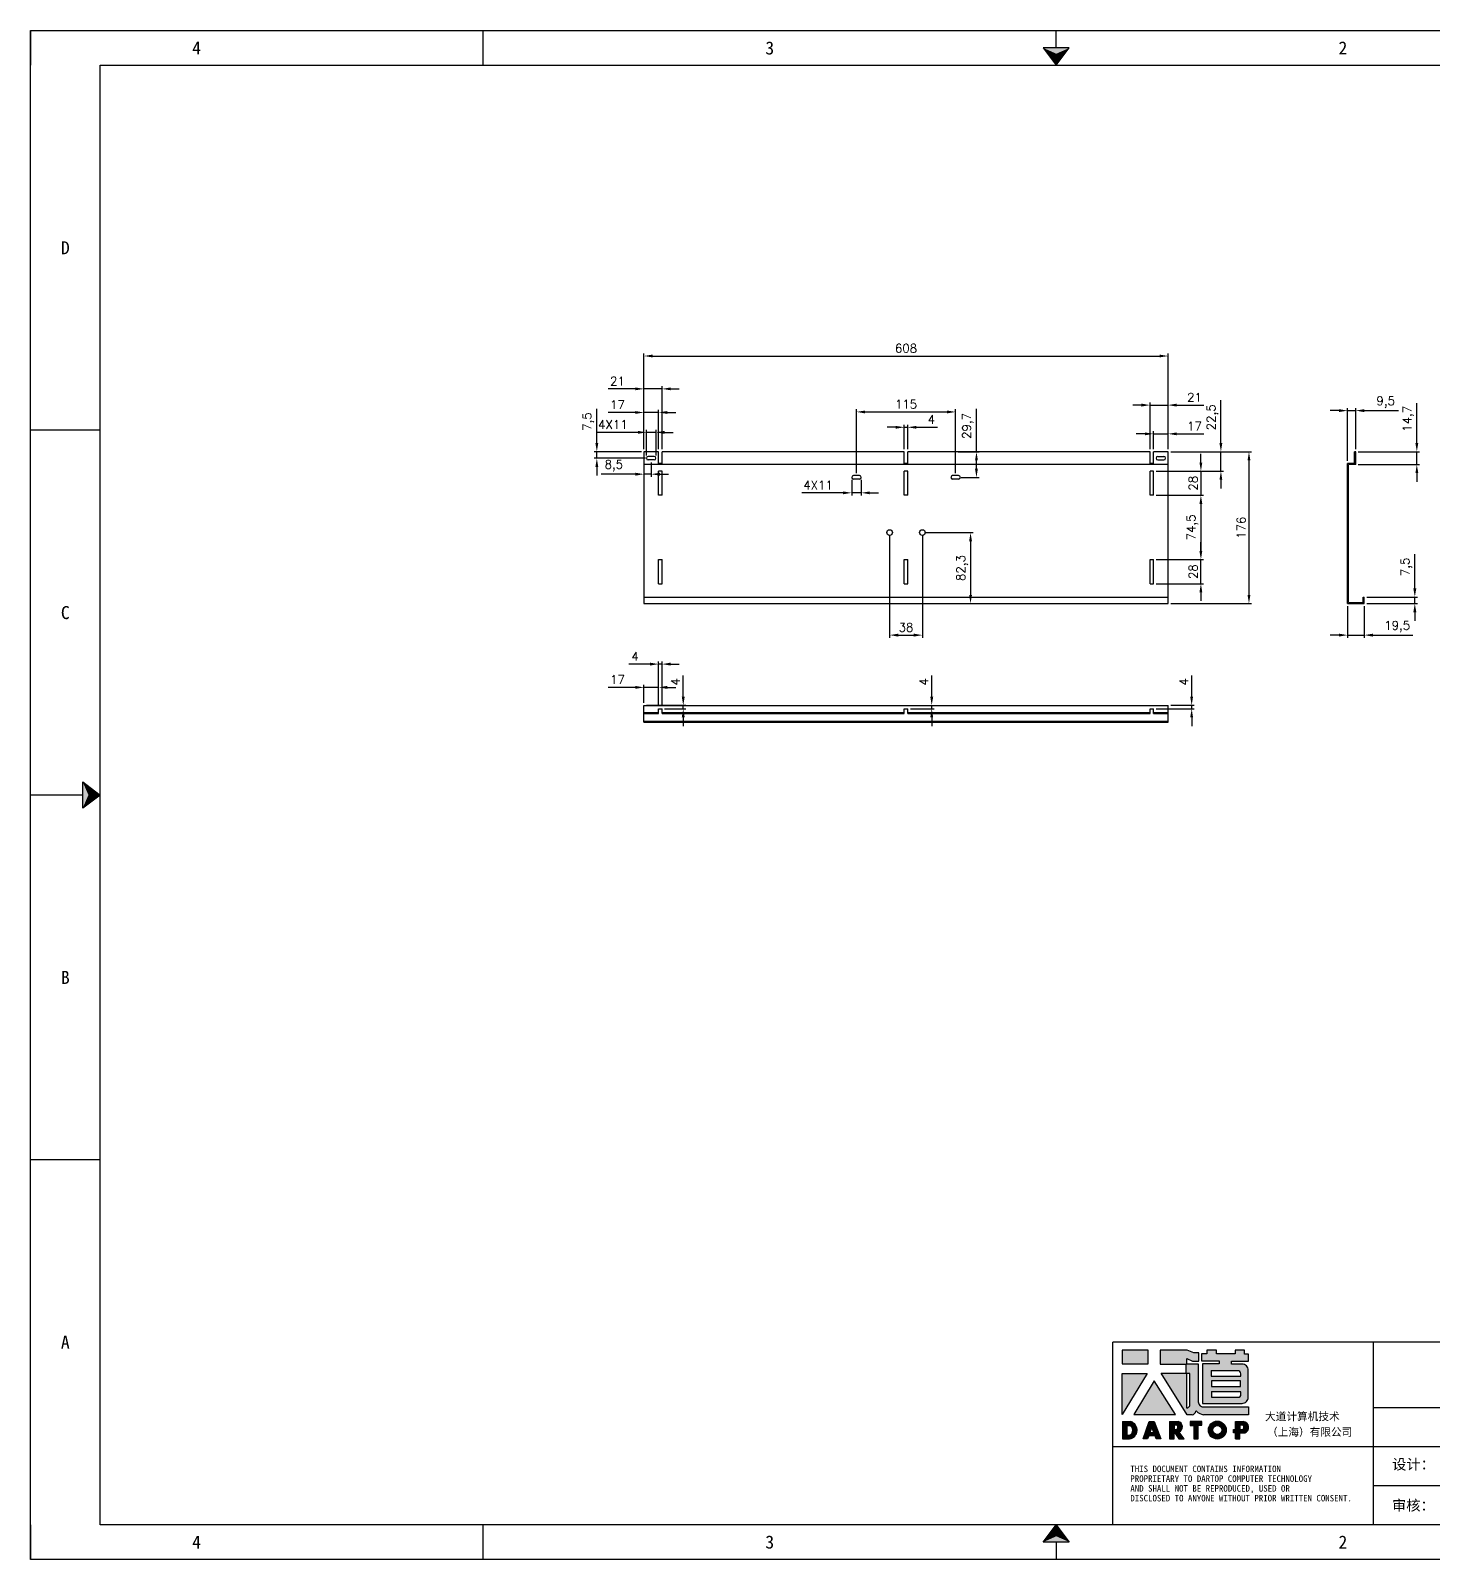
# Model space of a CAD drawing. Header units: millimetres. Extents: x 120943 to 145233, y 4425 to 40233.
# Drawn here: x 126654 to 128281, y 24643 to 26416 of the extents above; entities that cross this region are included whole.
import ezdxf
from ezdxf.enums import TextEntityAlignment as Align

# ---------------------------------------------------------------- set-up
doc = ezdxf.new("R2010")
doc.units = ezdxf.units.MM
doc.linetypes.add('DOT', pattern=[0.25, 0, -0.25])
doc.layers.add('4', color=7, linetype='Continuous')
doc.layers.add('print', color=30, linetype='Continuous')
doc.layers.add('dim', color=2, linetype='Continuous', lineweight=9)
doc.styles.add('Dartop', font='SIMFANG.TTF')
doc.styles.add('hzHT', font='SIMHEI.TTF')
doc.styles.get("Standard").update_dxf_attribs({"font": 'txt', "bigfont": 'gbcbig.shx'})
doc.dimstyles.new('2-small', dxfattribs={"dimtxt": 10, "dimasz": 10, "dimexe": 3, "dimexo": 3, "dimgap": 4, "dimtad": 1, "dimtxsty": 'Standard', "dimcen": 5, "dimazin": 0, "dimtfac": 1, "dimtmove": 0, "dimatfit": 3, "dimfxl": 1, "dimarcsym": 0})

# ---------------------------------------------------------------- blocks, each defined once
blk = doc.blocks.new('*U5')
at = {"color": 254, "linetype": 'Continuous', "extrusion": (0, 0, -1)}
for points in [[(-17, 0.333), (-16.812, 0.25), (-17, 0.5)], [(-17, 0.333), (-17, 0.5), (-17.188, 0.25)], [(-17, 0.333), (-17.188, 0.25), (-16.812, 0.25)]]:
    blk.add_solid(points, dxfattribs=at)
blk = doc.blocks.new('*U6')
at = {"color": 254, "linetype": 'Continuous'}
for points in [[(17, 21.667), (17.188, 21.75), (16.812, 21.75)], [(17, 21.667), (16.812, 21.75), (17, 21.5)], [(17, 21.667), (17, 21.5), (17.188, 21.75)]]:
    blk.add_solid(points, dxfattribs=at)
blk = doc.blocks.new('*U3')
at = {"color": 254, "linetype": 'Continuous', "extrusion": (0, 0, -1)}
for points in [[(-0.833, 11), (-0.75, 10.812), (-0.75, 11.188)], [(-0.833, 11), (-0.75, 11.188), (-1, 11)], [(-0.833, 11), (-1, 11), (-0.75, 10.812)]]:
    blk.add_solid(points, dxfattribs=at)
blk = doc.blocks.new('dadao')
for p, q in [((48, 19.2), (44.9, 10.4)), ((44.9, 10.4), (51.2, 10.4)), ((51.2, 10.4), (48, 19.2))]:
    blk.add_line(p, q)
for points in [[(41.8, 121.6), (41.8, 143.7), (-0.4, 143.7), (-0.4, 121.6), (41.8, 121.6)], [(104.8, 122), (104.8, 130.3), (114.1, 126.3), (124.2, 126.3), (124.2, 139.6), (115.9, 139.6), (105.1, 143.9), (61.5, 143.9)], [(61.7, 144), (61.7, 121.3), (103.9, 121.3)], [(113.4, 38.7), (105.1, 38.7), (63, 106.5), (103.9, 106.5), (103.9, 120.9), (103.9, 121.3)], [(109.7, 53.6), (109.7, 106.2), (104.3, 106.2), (104.3, 50.4), (106.6, 50.4)], [(144.6, 94.4), (144.6, 84.8), (192, 84.8), (192, 94.1), (144.9, 94.1)], [(0, 28), (0, 0), (11.8, 0)], [(0.1, 28), (14, 28)], [(76.8, 28.2), (76.8, 0), (84.1, 0), (84.1, 11.1), (91.6, -0.1), (100.3, -0.1), (91.7, 11.1)], [(76.8, 28.2), (90.6, 28.2)], [(120.2, 45), (119.5, 45), (119.5, 44.6)], [(183.7, 0), (183.7, 9.6), (180.6, 9.6), (180.6, 14.9), (183.8, 14.9), (183.8, 28.1), (196.1, 28.1), (196.5, 28.1)], [(7.1, 21.8), (7.1, 6.1), (12, 6.1)], [(7.1, 21.8), (11.4, 21.8)], [(84, 22.7), (84, 15.3), (87.2, 15.3)], [(84, 22.7), (87.3, 22.7)], [(183.7, 0), (190.9, 0), (190.9, 9.6), (198.8, 9.6)], [(194.9, 22.3), (190.8, 22.3), (190.8, 15), (194.4, 15)]]:
    blk.add_lwpolyline(points)
blk.add_lwpolyline([(137.1, 144.2), (137.1, 137.9), (128.3, 137.9), (128.3, 126.5), (157.3, 126.5), (157.3, 121.5), (130.3, 121.5), (130.3, 57.5), (194.4, 57.5, 0.414214), (204.4, 67.5), (204.4, 111.3, 0.414214), (194.4, 121.3), (177.5, 121.3), (177.5, 126.3), (204.7, 126.3), (204.7, 137.7), (198.2, 137.7), (198.2, 143.9), (183.3, 143.9), (183.3, 138), (153, 138), (153, 144.2), (137.1, 144.2)], format="xyb", close=True)
for points in [[(-0.3, 106.2), (40.4, 106.2), (-0.3, 39.7), (-0.3, 106.2)], [(51.7, 94.1), (18.4, 39.3), (86.2, 39.3)], [(43.8, 28.2), (51.8, 28.2), (62.6, -0.1), (55, -0.1), (53.2, 5), (42.9, 5), (41.1, 0), (33.6, 0)], [(110, 28.1), (110, 21.9), (116, 21.9), (116, -0.1), (123.2, -0.1), (123.2, 22), (129.2, 22), (129.2, 28.1), (110, 28.1)]]:
    blk.add_lwpolyline(points, close=True)
for points in [[(104.8, 122), (123.4, 122), (123.4, 60, 0.414214), (131.4, 52), (204.8, 52), (204.8, 39.1), (131.7, 39.1)], [(144.3, 110.8), (144.3, 101.8), (192.3, 101.8), (192.3, 105.5, 0.414214), (187.3, 110.5), (144.3, 110.5)], [(144.6, 77), (144.6, 67.5), (187.6, 67.5, 0.414214), (192.6, 72.5), (192.6, 76.4), (144.6, 76.4)]]:
    blk.add_lwpolyline(points, format="xyb")
for radius in [14.5, 7.44]:
    blk.add_circle((154.2, 14.2), radius)
for centre, radius, start, end in [((99.2, 60.7), 12.6, 305.6399, 325.969), ((9.6, 14.2), 14.4, 278.6604, 72.3203), ((88.6, 19.4), 8.95, 290.6073, 77.2124), ((111.6, 46.7), 8.19, 282.9811, 347.6627), ((136, 61.7), 22.9, 226.7358, 259.3209), ((195.7, 18.6), 9.51, 288.8959, 85.2442), ((8.5, 13.9), 8.49, 294.2143, 69.7177), ((86.4, 19), 3.8, 282.527, 76.7196), ((193.7, 18.7), 3.8, 280.9891, 72.5513)]:
    blk.add_arc(centre, radius, start, end)
blk = doc.blocks.new('*D235')
at = {"layer": 'Defpoints', "color": 0}
for p in [(127973.3, 26038.4), (127365.3, 25927.4), (127973.3, 25927.4)]:
    blk.add_point(p, dxfattribs=at)
at = {"layer": 'dim', "color": 0, "lineweight": -2}
for p, q in [((127365.3, 25930.4), (127365.3, 26041.4)), ((127973.3, 25930.4), (127973.3, 26041.4)), ((127375.3, 26038.4), (127963.3, 26038.4))]:
    blk.add_line(p, q, dxfattribs=at)
at = {"layer": 'dim', "color": 0}
for points in [[(127375.3, 26040.1), (127375.3, 26036.8), (127365.3, 26038.4)], [(127963.3, 26040.1), (127963.3, 26036.8), (127973.3, 26038.4)]]:
    blk.add_solid(points, dxfattribs=at)
at = {"layer": 'dim', "color": 0, "insert": (127669.3, 26047.4), "char_height": 10, "attachment_point": 5}
blk.add_mtext('608', dxfattribs=at)
blk = doc.blocks.new('*D236')
at = {"layer": 'Defpoints', "color": 0}
for p in [(127973.3, 25927.4), (127973.3, 25751.4), (128067, 25751.4)]:
    blk.add_point(p, dxfattribs=at)
at = {"layer": 'dim', "color": 0, "lineweight": -2}
for p, q in [((127976.3, 25927.4), (128070, 25927.4)), ((128067, 25917.4), (128067, 25761.4)), ((127976.3, 25751.4), (128070, 25751.4))]:
    blk.add_line(p, q, dxfattribs=at)
at = {"layer": 'dim', "color": 0}
for points in [[(128065.4, 25917.4), (128068.7, 25917.4), (128067, 25927.4)], [(128065.4, 25761.4), (128068.7, 25761.4), (128067, 25751.4)]]:
    blk.add_solid(points, dxfattribs=at)
at = {"layer": 'dim', "color": 0, "insert": (128058, 25839.4), "char_height": 10, "attachment_point": 5, "rotation": 90}
blk.add_mtext('176', dxfattribs=at)
blk = doc.blocks.new('*D237')
at = {"layer": 'Defpoints', "color": 0}
for p in [(128190.8, 25975.1), (128190.8, 25927.4), (128181.3, 25913.9)]:
    blk.add_point(p, dxfattribs=at)
at = {"layer": 'dim', "color": 0, "lineweight": -2}
for p, q in [((128171.3, 25975.1), (128161.3, 25975.1)), ((128181.3, 25916.9), (128181.3, 25978.1)), ((128181.3, 25975.1), (128190.8, 25975.1)), ((128190.8, 25930.4), (128190.8, 25978.1)), ((128200.8, 25975.1), (128240.5, 25975.1))]:
    blk.add_line(p, q, dxfattribs=at)
at = {"layer": 'dim', "color": 0}
for points in [[(128171.3, 25976.8), (128171.3, 25973.4), (128181.3, 25975.1)], [(128200.8, 25976.8), (128200.8, 25973.4), (128190.8, 25975.1)]]:
    blk.add_solid(points, dxfattribs=at)
at = {"layer": 'dim', "color": 0, "insert": (128225.6, 25984.9), "char_height": 10, "attachment_point": 5}
blk.add_mtext('9,5', dxfattribs=at)
blk = doc.blocks.new('*D238')
at = {"layer": 'Defpoints', "color": 0}
for p in [(128181.3, 25751.4), (128200.8, 25751.4), (128200.8, 25714.8)]:
    blk.add_point(p, dxfattribs=at)
at = {"layer": 'dim', "color": 0, "lineweight": -2}
for p, q in [((128181.3, 25748.4), (128181.3, 25711.8)), ((128200.8, 25748.4), (128200.8, 25711.8)), ((128171.3, 25714.8), (128161.3, 25714.8)), ((128181.3, 25714.8), (128200.8, 25714.8)), ((128210.8, 25714.8), (128257.1, 25714.8))]:
    blk.add_line(p, q, dxfattribs=at)
at = {"layer": 'dim', "color": 0}
for points in [[(128171.3, 25716.5), (128171.3, 25713.1), (128181.3, 25714.8)], [(128210.8, 25716.5), (128210.8, 25713.1), (128200.8, 25714.8)]]:
    blk.add_solid(points, dxfattribs=at)
at = {"layer": 'dim', "color": 0, "insert": (128239, 25724.6), "char_height": 10, "attachment_point": 5}
blk.add_mtext('19,5', dxfattribs=at)
blk = doc.blocks.new('*D239')
at = {"layer": 'Defpoints', "color": 0}
for p in [(128200.8, 25758.9), (128259.4, 25758.9), (128200.8, 25751.4)]:
    blk.add_point(p, dxfattribs=at)
at = {"layer": 'dim', "color": 0, "lineweight": -2}
for p, q in [((128259.4, 25768.9), (128259.4, 25808.6)), ((128203.8, 25758.9), (128262.4, 25758.9)), ((128259.4, 25751.4), (128259.4, 25758.9)), ((128203.8, 25751.4), (128262.4, 25751.4)), ((128259.4, 25741.4), (128259.4, 25731.4))]:
    blk.add_line(p, q, dxfattribs=at)
at = {"layer": 'dim', "color": 0}
for points in [[(128257.7, 25768.9), (128261.1, 25768.9), (128259.4, 25758.9)], [(128257.7, 25741.4), (128261.1, 25741.4), (128259.4, 25751.4)]]:
    blk.add_solid(points, dxfattribs=at)
at = {"layer": 'dim', "color": 0, "insert": (128249.6, 25793.8), "char_height": 10, "attachment_point": 5, "rotation": 90}
blk.add_mtext('7,5', dxfattribs=at)
blk = doc.blocks.new('*D240')
at = {"layer": 'Defpoints', "color": 0}
for p in [(128190.8, 25927.4), (128261.7, 25927.4), (128190.8, 25912.7)]:
    blk.add_point(p, dxfattribs=at)
at = {"layer": 'dim', "color": 0, "lineweight": -2}
for p, q in [((128261.7, 25937.4), (128261.7, 25983.8)), ((128193.8, 25927.4), (128264.7, 25927.4)), ((128261.7, 25912.7), (128261.7, 25927.4)), ((128193.8, 25912.7), (128264.7, 25912.7)), ((128261.7, 25902.7), (128261.7, 25892.7))]:
    blk.add_line(p, q, dxfattribs=at)
at = {"layer": 'dim', "color": 0}
for points in [[(128260.1, 25937.4), (128263.4, 25937.4), (128261.7, 25927.4)], [(128260.1, 25902.7), (128263.4, 25902.7), (128261.7, 25912.7)]]:
    blk.add_solid(points, dxfattribs=at)
at = {"layer": 'dim', "color": 0, "insert": (128251.9, 25965.6), "char_height": 10, "attachment_point": 5, "rotation": 90}
blk.add_mtext('14,7', dxfattribs=at)
blk = doc.blocks.new('*D241')
at = {"layer": 'Defpoints', "color": 0}
for p in [(127973.3, 25948.2), (127956.3, 25927.4), (127973.3, 25927.4)]:
    blk.add_point(p, dxfattribs=at)
at = {"layer": 'dim', "color": 0, "lineweight": -2}
for p, q in [((127946.3, 25948.2), (127936.3, 25948.2)), ((127956.3, 25930.4), (127956.3, 25951.2)), ((127956.3, 25948.2), (127973.3, 25948.2)), ((127973.3, 25930.4), (127973.3, 25951.2)), ((127983.3, 25948.2), (128014.6, 25948.2))]:
    blk.add_line(p, q, dxfattribs=at)
at = {"layer": 'dim', "color": 0}
for points in [[(127946.3, 25949.8), (127946.3, 25946.5), (127956.3, 25948.2)], [(127983.3, 25949.8), (127983.3, 25946.5), (127973.3, 25948.2)]]:
    blk.add_solid(points, dxfattribs=at)
at = {"layer": 'dim', "color": 0, "insert": (128003.9, 25957.2), "char_height": 10, "attachment_point": 5}
blk.add_mtext('17', dxfattribs=at)
blk = doc.blocks.new('*D242')
at = {"layer": 'Defpoints', "color": 0}
for p in [(127973.3, 25981.5), (127952.3, 25927.4), (127973.3, 25927.4)]:
    blk.add_point(p, dxfattribs=at)
at = {"layer": 'dim', "color": 0, "lineweight": -2}
for p, q in [((127942.3, 25981.5), (127932.3, 25981.5)), ((127952.3, 25930.4), (127952.3, 25984.5)), ((127952.3, 25981.5), (127973.3, 25981.5)), ((127973.3, 25930.4), (127973.3, 25984.5)), ((127983.3, 25981.5), (128014.6, 25981.5))]:
    blk.add_line(p, q, dxfattribs=at)
at = {"layer": 'dim', "color": 0}
for points in [[(127942.3, 25983.2), (127942.3, 25979.8), (127952.3, 25981.5)], [(127983.3, 25983.2), (127983.3, 25979.8), (127973.3, 25981.5)]]:
    blk.add_solid(points, dxfattribs=at)
at = {"layer": 'dim', "color": 0, "insert": (128003.9, 25990.5), "char_height": 10, "attachment_point": 5}
blk.add_mtext('21', dxfattribs=at)
blk = doc.blocks.new('*D243')
at = {"layer": 'Defpoints', "color": 0}
for p in [(127671.3, 25955.8), (127667.3, 25927.4), (127671.3, 25927.4)]:
    blk.add_point(p, dxfattribs=at)
at = {"layer": 'dim', "color": 0, "lineweight": -2}
for p, q in [((127657.3, 25955.8), (127647.3, 25955.8)), ((127667.3, 25930.4), (127667.3, 25958.8)), ((127667.3, 25955.8), (127671.3, 25955.8)), ((127671.3, 25930.4), (127671.3, 25958.8)), ((127681.3, 25955.8), (127705.9, 25955.8))]:
    blk.add_line(p, q, dxfattribs=at)
at = {"layer": 'dim', "color": 0}
for points in [[(127657.3, 25957.4), (127657.3, 25954.1), (127667.3, 25955.8)], [(127681.3, 25957.4), (127681.3, 25954.1), (127671.3, 25955.8)]]:
    blk.add_solid(points, dxfattribs=at)
at = {"layer": 'dim', "color": 0, "insert": (127698.6, 25964.8), "char_height": 10, "attachment_point": 5}
blk.add_mtext('4', dxfattribs=at)
blk = doc.blocks.new('*D244')
at = {"layer": 'Defpoints', "color": 0}
for p in [(127365.3, 25973), (127365.3, 25927.4), (127382.3, 25927.4)]:
    blk.add_point(p, dxfattribs=at)
at = {"layer": 'dim', "color": 0, "lineweight": -2}
for p, q in [((127355.3, 25973), (127323.9, 25973)), ((127365.3, 25930.4), (127365.3, 25976)), ((127382.3, 25973), (127365.3, 25973)), ((127382.3, 25930.4), (127382.3, 25976)), ((127392.3, 25973), (127402.3, 25973))]:
    blk.add_line(p, q, dxfattribs=at)
at = {"layer": 'dim', "color": 0}
for points in [[(127355.3, 25974.6), (127355.3, 25971.3), (127365.3, 25973)], [(127392.3, 25974.6), (127392.3, 25971.3), (127382.3, 25973)]]:
    blk.add_solid(points, dxfattribs=at)
at = {"layer": 'dim', "color": 0, "insert": (127334.6, 25982), "char_height": 10, "attachment_point": 5}
blk.add_mtext('17', dxfattribs=at)
blk = doc.blocks.new('*D245')
at = {"layer": 'Defpoints', "color": 0}
for p in [(127365.3, 26000.3), (127365.3, 25927.4), (127386.3, 25927.4)]:
    blk.add_point(p, dxfattribs=at)
at = {"layer": 'dim', "color": 0, "lineweight": -2}
for p, q in [((127355.3, 26000.3), (127323.9, 26000.3)), ((127365.3, 25930.4), (127365.3, 26003.3)), ((127386.3, 26000.3), (127365.3, 26000.3)), ((127386.3, 25930.4), (127386.3, 26003.3)), ((127396.3, 26000.3), (127406.3, 26000.3))]:
    blk.add_line(p, q, dxfattribs=at)
at = {"layer": 'dim', "color": 0}
for points in [[(127355.3, 26002), (127355.3, 25998.7), (127365.3, 26000.3)], [(127396.3, 26002), (127396.3, 25998.7), (127386.3, 26000.3)]]:
    blk.add_solid(points, dxfattribs=at)
at = {"layer": 'dim', "color": 0, "insert": (127334.6, 26009.3), "char_height": 10, "attachment_point": 5}
blk.add_mtext('21', dxfattribs=at)
blk = doc.blocks.new('*D246')
at = {"layer": 'Defpoints', "color": 0}
for p in [(127310.7, 25927.4), (127365.3, 25927.4), (127370.3, 25919.9)]:
    blk.add_point(p, dxfattribs=at)
at = {"layer": 'dim', "color": 0, "lineweight": -2}
for p, q in [((127310.7, 25937.4), (127310.7, 25977.1)), ((127362.3, 25927.4), (127307.7, 25927.4)), ((127367.3, 25919.9), (127307.7, 25919.9)), ((127310.7, 25919.9), (127310.7, 25927.4)), ((127310.7, 25909.9), (127310.7, 25899.9))]:
    blk.add_line(p, q, dxfattribs=at)
at = {"layer": 'dim', "color": 0}
for points in [[(127309, 25937.4), (127312.3, 25937.4), (127310.7, 25927.4)], [(127309, 25909.9), (127312.3, 25909.9), (127310.7, 25919.9)]]:
    blk.add_solid(points, dxfattribs=at)
at = {"layer": 'dim', "color": 0, "insert": (127300.8, 25962.3), "char_height": 10, "attachment_point": 5, "rotation": 90}
blk.add_mtext('7,5', dxfattribs=at)
blk = doc.blocks.new('*D247')
at = {"layer": 'Defpoints', "color": 0}
for p in [(127373.8, 25917.9), (127365.3, 25912.7), (127365.3, 25901.4)]:
    blk.add_point(p, dxfattribs=at)
at = {"layer": 'dim', "color": 0, "lineweight": -2}
for p, q in [((127355.3, 25901.4), (127315.6, 25901.4)), ((127365.3, 25909.7), (127365.3, 25898.4)), ((127373.8, 25901.4), (127365.3, 25901.4)), ((127373.8, 25914.9), (127373.8, 25898.4)), ((127383.8, 25901.4), (127393.8, 25901.4))]:
    blk.add_line(p, q, dxfattribs=at)
at = {"layer": 'dim', "color": 0}
for points in [[(127355.3, 25903.1), (127355.3, 25899.7), (127365.3, 25901.4)], [(127383.8, 25903.1), (127383.8, 25899.7), (127373.8, 25901.4)]]:
    blk.add_solid(points, dxfattribs=at)
at = {"layer": 'dim', "color": 0, "insert": (127330.4, 25911.2), "char_height": 10, "attachment_point": 5}
blk.add_mtext('8,5', dxfattribs=at)
blk = doc.blocks.new('*D248')
at = {"layer": 'Defpoints', "color": 0}
for p in [(127379.3, 25949.9), (127368.3, 25919.9), (127379.3, 25919.9)]:
    blk.add_point(p, dxfattribs=at)
at = {"layer": 'dim', "color": 0, "lineweight": -2}
for p, q in [((127368.3, 25922.9), (127368.3, 25952.9)), ((127379.3, 25922.9), (127379.3, 25952.9)), ((127358.3, 25949.9), (127310.3, 25949.9)), ((127379.3, 25949.9), (127368.3, 25949.9)), ((127389.3, 25949.9), (127399.3, 25949.9))]:
    blk.add_line(p, q, dxfattribs=at)
at = {"layer": 'dim', "color": 0}
for points in [[(127358.3, 25951.6), (127358.3, 25948.2), (127368.3, 25949.9)], [(127389.3, 25951.6), (127389.3, 25948.2), (127379.3, 25949.9)]]:
    blk.add_solid(points, dxfattribs=at)
at = {"layer": 'dim', "color": 0, "insert": (127329.3, 25958.9), "char_height": 10, "attachment_point": 5}
blk.add_mtext('4X11', dxfattribs=at)
blk = doc.blocks.new('*D249')
at = {"layer": 'Defpoints', "color": 0}
for p in [(127973.3, 25927.4), (128034.5, 25927.4), (127956.3, 25904.9)]:
    blk.add_point(p, dxfattribs=at)
at = {"layer": 'dim', "color": 0, "lineweight": -2}
for p, q in [((128034.5, 25937.4), (128034.5, 25987.1)), ((127976.3, 25927.4), (128037.5, 25927.4)), ((128034.5, 25904.9), (128034.5, 25927.4)), ((127959.3, 25904.9), (128037.5, 25904.9)), ((128034.5, 25894.9), (128034.5, 25884.9))]:
    blk.add_line(p, q, dxfattribs=at)
at = {"layer": 'dim', "color": 0}
for points in [[(128032.8, 25937.4), (128036.1, 25937.4), (128034.5, 25927.4)], [(128032.8, 25894.9), (128036.1, 25894.9), (128034.5, 25904.9)]]:
    blk.add_solid(points, dxfattribs=at)
at = {"layer": 'dim', "color": 0, "insert": (128024.6, 25967.3), "char_height": 10, "attachment_point": 5, "rotation": 90}
blk.add_mtext('22,5', dxfattribs=at)
blk = doc.blocks.new('*D250')
at = {"layer": 'Defpoints', "color": 0}
for p in [(127956.3, 25904.9), (127956.3, 25876.9), (128011.3, 25876.9)]:
    blk.add_point(p, dxfattribs=at)
at = {"layer": 'dim', "color": 0, "lineweight": -2}
for p, q in [((128011.3, 25914.9), (128011.3, 25924.9)), ((127959.3, 25904.9), (128014.3, 25904.9)), ((128011.3, 25904.9), (128011.3, 25876.9)), ((127959.3, 25876.9), (128014.3, 25876.9)), ((128011.3, 25866.9), (128011.3, 25856.9))]:
    blk.add_line(p, q, dxfattribs=at)
at = {"layer": 'dim', "color": 0}
for points in [[(128009.6, 25914.9), (128012.9, 25914.9), (128011.3, 25904.9)], [(128009.6, 25866.9), (128012.9, 25866.9), (128011.3, 25876.9)]]:
    blk.add_solid(points, dxfattribs=at)
at = {"layer": 'dim', "color": 0, "insert": (128002.3, 25890.9), "char_height": 10, "attachment_point": 5, "rotation": 90}
blk.add_mtext('28', dxfattribs=at)
blk = doc.blocks.new('*D251')
at = {"layer": 'Defpoints', "color": 0}
for p in [(127956.3, 25876.9), (127956.3, 25802.4), (128011.3, 25802.4)]:
    blk.add_point(p, dxfattribs=at)
at = {"layer": 'dim', "color": 0, "lineweight": -2}
for p, q in [((127959.3, 25876.9), (128014.3, 25876.9)), ((128011.3, 25866.9), (128011.3, 25812.4)), ((127959.3, 25802.4), (128014.3, 25802.4))]:
    blk.add_line(p, q, dxfattribs=at)
at = {"layer": 'dim', "color": 0}
for points in [[(128009.6, 25866.9), (128012.9, 25866.9), (128011.3, 25876.9)], [(128009.6, 25812.4), (128012.9, 25812.4), (128011.3, 25802.4)]]:
    blk.add_solid(points, dxfattribs=at)
at = {"layer": 'dim', "color": 0, "insert": (128001.4, 25839.7), "char_height": 10, "attachment_point": 5, "rotation": 90}
blk.add_mtext('74,5', dxfattribs=at)
blk = doc.blocks.new('*D252')
at = {"layer": 'Defpoints', "color": 0}
for p in [(127956.3, 25802.4), (128011.3, 25802.4), (127956.3, 25774.4)]:
    blk.add_point(p, dxfattribs=at)
at = {"layer": 'dim', "color": 0, "lineweight": -2}
for p, q in [((128011.3, 25812.4), (128011.3, 25822.4)), ((127959.3, 25802.4), (128014.3, 25802.4)), ((128011.3, 25774.4), (128011.3, 25802.4)), ((127959.3, 25774.4), (128014.3, 25774.4)), ((128011.3, 25764.4), (128011.3, 25754.4))]:
    blk.add_line(p, q, dxfattribs=at)
at = {"layer": 'dim', "color": 0}
for points in [[(128009.6, 25812.4), (128012.9, 25812.4), (128011.3, 25802.4)], [(128009.6, 25764.4), (128012.9, 25764.4), (128011.3, 25774.4)]]:
    blk.add_solid(points, dxfattribs=at)
at = {"layer": 'dim', "color": 0, "insert": (128002.3, 25788.4), "char_height": 10, "attachment_point": 5, "rotation": 90}
blk.add_mtext('28', dxfattribs=at)
blk = doc.blocks.new('*D253')
at = {"layer": 'Defpoints', "color": 0}
for p in [(127726.8, 25973.6), (127611.8, 25899.7), (127726.8, 25899.7)]:
    blk.add_point(p, dxfattribs=at)
at = {"layer": 'dim', "color": 0, "lineweight": -2}
for p, q in [((127611.8, 25902.7), (127611.8, 25976.6)), ((127621.8, 25973.6), (127716.8, 25973.6)), ((127726.8, 25902.7), (127726.8, 25976.6))]:
    blk.add_line(p, q, dxfattribs=at)
at = {"layer": 'dim', "color": 0}
for points in [[(127621.8, 25975.2), (127621.8, 25971.9), (127611.8, 25973.6)], [(127716.8, 25975.2), (127716.8, 25971.9), (127726.8, 25973.6)]]:
    blk.add_solid(points, dxfattribs=at)
at = {"layer": 'dim', "color": 0, "insert": (127669.3, 25982.6), "char_height": 10, "attachment_point": 5}
blk.add_mtext('115', dxfattribs=at)
blk = doc.blocks.new('*D254')
at = {"layer": 'Defpoints', "color": 0}
for p in [(127726.8, 25927.4), (127730.3, 25897.7), (127751, 25897.7)]:
    blk.add_point(p, dxfattribs=at)
at = {"layer": 'dim', "color": 0, "lineweight": -2}
for p, q in [((127751, 25927.4), (127751, 25977.1)), ((127729.8, 25927.4), (127754, 25927.4)), ((127751, 25907.7), (127751, 25917.4)), ((127733.3, 25897.7), (127754, 25897.7))]:
    blk.add_line(p, q, dxfattribs=at)
at = {"layer": 'dim', "color": 0}
for points in [[(127749.3, 25917.4), (127752.6, 25917.4), (127751, 25927.4)], [(127749.3, 25907.7), (127752.6, 25907.7), (127751, 25897.7)]]:
    blk.add_solid(points, dxfattribs=at)
at = {"layer": 'dim', "color": 0, "insert": (127741.1, 25957.3), "char_height": 10, "attachment_point": 5, "rotation": 90}
blk.add_mtext('29,7', dxfattribs=at)
blk = doc.blocks.new('*D255')
at = {"layer": 'Defpoints', "color": 0}
for p in [(127606.3, 25897.7), (127617.3, 25897.7), (127606.3, 25879.8)]:
    blk.add_point(p, dxfattribs=at)
at = {"layer": 'dim', "color": 0, "lineweight": -2}
for p, q in [((127606.3, 25894.7), (127606.3, 25876.8)), ((127617.3, 25894.7), (127617.3, 25876.8)), ((127596.3, 25879.8), (127548.3, 25879.8)), ((127617.3, 25879.8), (127606.3, 25879.8)), ((127627.3, 25879.8), (127637.3, 25879.8))]:
    blk.add_line(p, q, dxfattribs=at)
at = {"layer": 'dim', "color": 0}
for points in [[(127596.3, 25881.4), (127596.3, 25878.1), (127606.3, 25879.8)], [(127627.3, 25881.4), (127627.3, 25878.1), (127617.3, 25879.8)]]:
    blk.add_solid(points, dxfattribs=at)
at = {"layer": 'dim', "color": 0, "insert": (127567.3, 25888.8), "char_height": 10, "attachment_point": 5}
blk.add_mtext('4X11', dxfattribs=at)
blk = doc.blocks.new('*D256')
at = {"layer": 'Defpoints', "color": 0}
for p in [(127650.3, 25833.7), (127688.3, 25833.7), (127688.3, 25714.8)]:
    blk.add_point(p, dxfattribs=at)
at = {"layer": 'dim', "color": 0, "lineweight": -2}
for p, q in [((127650.3, 25830.7), (127650.3, 25711.8)), ((127688.3, 25830.7), (127688.3, 25711.8)), ((127660.3, 25714.8), (127678.3, 25714.8))]:
    blk.add_line(p, q, dxfattribs=at)
at = {"layer": 'dim', "color": 0}
for points in [[(127660.3, 25716.5), (127660.3, 25713.1), (127650.3, 25714.8)], [(127678.3, 25716.5), (127678.3, 25713.1), (127688.3, 25714.8)]]:
    blk.add_solid(points, dxfattribs=at)
at = {"layer": 'dim', "color": 0, "insert": (127669.3, 25723.8), "char_height": 10, "attachment_point": 5}
blk.add_mtext('38', dxfattribs=at)
blk = doc.blocks.new('*D257')
at = {"layer": 'Defpoints', "color": 0}
for p in [(127688.3, 25833.7), (127688.3, 25751.4), (127744.1, 25751.4)]:
    blk.add_point(p, dxfattribs=at)
at = {"layer": 'dim', "color": 0, "lineweight": -2}
for p, q in [((127691.3, 25833.7), (127747.1, 25833.7)), ((127744.1, 25823.7), (127744.1, 25761.4)), ((127691.3, 25751.4), (127747.1, 25751.4))]:
    blk.add_line(p, q, dxfattribs=at)
at = {"layer": 'dim', "color": 0}
for points in [[(127742.5, 25823.7), (127745.8, 25823.7), (127744.1, 25833.7)], [(127742.5, 25761.4), (127745.8, 25761.4), (127744.1, 25751.4)]]:
    blk.add_solid(points, dxfattribs=at)
at = {"layer": 'dim', "color": 0, "insert": (127734.3, 25792.6), "char_height": 10, "attachment_point": 5, "rotation": 90}
blk.add_mtext('82,3', dxfattribs=at)
blk = doc.blocks.new('*D258')
at = {"layer": 'Defpoints', "color": 0}
for p in [(127973.3, 25633.4), (128000.6, 25633.4), (127956.3, 25629.4)]:
    blk.add_point(p, dxfattribs=at)
at = {"layer": 'dim', "color": 0, "lineweight": -2}
for p, q in [((128000.6, 25643.4), (128000.6, 25668)), ((127976.3, 25633.4), (128003.6, 25633.4)), ((128000.6, 25629.4), (128000.6, 25633.4)), ((127959.3, 25629.4), (128003.6, 25629.4)), ((128000.6, 25619.4), (128000.6, 25609.4))]:
    blk.add_line(p, q, dxfattribs=at)
at = {"layer": 'dim', "color": 0}
for points in [[(127998.9, 25643.4), (128002.2, 25643.4), (128000.6, 25633.4)], [(127998.9, 25619.4), (128002.2, 25619.4), (128000.6, 25629.4)]]:
    blk.add_solid(points, dxfattribs=at)
at = {"layer": 'dim', "color": 0, "insert": (127991.6, 25660.7), "char_height": 10, "attachment_point": 5, "rotation": 90}
blk.add_mtext('4', dxfattribs=at)
blk = doc.blocks.new('*D259')
at = {"layer": 'Defpoints', "color": 0}
for p in [(127699.1, 25633.4), (127699.1, 25633.4), (127671.3, 25629.4)]:
    blk.add_point(p, dxfattribs=at)
at = {"layer": 'dim', "color": 0, "lineweight": -2}
for p, q in [((127699.1, 25643.4), (127699.1, 25668)), ((127699.1, 25629.4), (127699.1, 25633.4)), ((127674.3, 25629.4), (127702.1, 25629.4)), ((127699.1, 25619.4), (127699.1, 25609.4))]:
    blk.add_line(p, q, dxfattribs=at)
at = {"layer": 'dim', "color": 0}
for points in [[(127697.4, 25643.4), (127700.8, 25643.4), (127699.1, 25633.4)], [(127697.4, 25619.4), (127700.8, 25619.4), (127699.1, 25629.4)]]:
    blk.add_solid(points, dxfattribs=at)
at = {"layer": 'dim', "color": 0, "insert": (127690.1, 25660.7), "char_height": 10, "attachment_point": 5, "rotation": 90}
blk.add_mtext('4', dxfattribs=at)
blk = doc.blocks.new('*D260')
at = {"layer": 'Defpoints', "color": 0}
for p in [(127365.3, 25633.4), (127410.9, 25633.4), (127386.3, 25629.4)]:
    blk.add_point(p, dxfattribs=at)
at = {"layer": 'dim', "color": 0, "lineweight": -2}
for p, q in [((127410.9, 25643.4), (127410.9, 25668)), ((127368.3, 25633.4), (127413.9, 25633.4)), ((127410.9, 25629.4), (127410.9, 25633.4)), ((127389.3, 25629.4), (127413.9, 25629.4)), ((127410.9, 25619.4), (127410.9, 25609.4))]:
    blk.add_line(p, q, dxfattribs=at)
at = {"layer": 'dim', "color": 0}
for points in [[(127409.2, 25643.4), (127412.6, 25643.4), (127410.9, 25633.4)], [(127409.2, 25619.4), (127412.6, 25619.4), (127410.9, 25629.4)]]:
    blk.add_solid(points, dxfattribs=at)
at = {"layer": 'dim', "color": 0, "insert": (127401.9, 25660.7), "char_height": 10, "attachment_point": 5, "rotation": 90}
blk.add_mtext('4', dxfattribs=at)
blk = doc.blocks.new('*D261')
at = {"layer": 'Defpoints', "color": 0}
for p in [(127365.3, 25654.2), (127365.3, 25633.4), (127382.3, 25629.4)]:
    blk.add_point(p, dxfattribs=at)
at = {"layer": 'dim', "color": 0, "lineweight": -2}
for p, q in [((127355.3, 25654.2), (127323.9, 25654.2)), ((127365.3, 25636.4), (127365.3, 25657.2)), ((127382.3, 25654.2), (127365.3, 25654.2)), ((127382.3, 25632.4), (127382.3, 25657.2)), ((127392.3, 25654.2), (127402.3, 25654.2))]:
    blk.add_line(p, q, dxfattribs=at)
at = {"layer": 'dim', "color": 0}
for points in [[(127355.3, 25655.9), (127355.3, 25652.5), (127365.3, 25654.2)], [(127392.3, 25655.9), (127392.3, 25652.5), (127382.3, 25654.2)]]:
    blk.add_solid(points, dxfattribs=at)
at = {"layer": 'dim', "color": 0, "insert": (127334.6, 25663.2), "char_height": 10, "attachment_point": 5}
blk.add_mtext('17', dxfattribs=at)
blk = doc.blocks.new('*D262')
at = {"layer": 'Defpoints', "color": 0}
for p in [(127382.3, 25681.2), (127382.3, 25629.4), (127386.3, 25629.4)]:
    blk.add_point(p, dxfattribs=at)
at = {"layer": 'dim', "color": 0, "lineweight": -2}
for p, q in [((127372.3, 25681.2), (127347.6, 25681.2)), ((127382.3, 25632.4), (127382.3, 25684.2)), ((127386.3, 25681.2), (127382.3, 25681.2)), ((127386.3, 25632.4), (127386.3, 25684.2)), ((127396.3, 25681.2), (127406.3, 25681.2))]:
    blk.add_line(p, q, dxfattribs=at)
at = {"layer": 'dim', "color": 0}
for points in [[(127372.3, 25682.9), (127372.3, 25679.5), (127382.3, 25681.2)], [(127396.3, 25682.9), (127396.3, 25679.5), (127386.3, 25681.2)]]:
    blk.add_solid(points, dxfattribs=at)
at = {"layer": 'dim', "color": 0, "insert": (127354.9, 25690.2), "char_height": 10, "attachment_point": 5}
blk.add_mtext('4', dxfattribs=at)

msp = doc.modelspace()

# ---------------------------------------------------------------- hatches: boundary and pattern name
for points in [[(127950.008, 24885.529), (127919.873, 24885.529), (127919.873, 24869.785), (127950.008, 24869.785)], [(127949.038, 24858.769), (127919.954, 24858.769), (127919.954, 24811.283)], [(127957.1, 24850.152), (127933.325, 24810.967), (127981.737, 24810.967)], [(128012.476, 24802.949), (127998.718, 24802.949), (127998.718, 24798.584), (128003.01, 24798.584), (128003.01, 24782.855), (128008.15, 24782.855), (128008.15, 24798.594), (128012.476, 24798.594)]]:
    msp.add_hatch(color=0).paths.add_polyline_path(points)
h = msp.add_hatch(color=0)
h.paths.add_polyline_path([(127995.042, 24875.961), (128001.693, 24873.088), (128008.883, 24873.088), (128008.883, 24882.604), (128002.951, 24882.604), (127995.222, 24885.657), (127964.247, 24885.657), (127964.247, 24869.562), (127994.385, 24869.562), (127994.385, 24869.236), (127994.385, 24858.949), (127965.16, 24858.949), (127995.219, 24810.573), (128001.172, 24810.573, 0.27937482), (128005.517, 24814.799), (128005.517, 24815.022), (128006.042, 24815.022, 0.14314537), (128014.237, 24810.851), (128066.471, 24810.851), (128066.471, 24820.026), (128014.014, 24820.026, -0.41421356), (128008.301, 24825.74), (128008.301, 24870.07), (127995.042, 24870.07)])
h.paths.add_polyline_path([(127994.688, 24858.744), (127998.518, 24858.743), (127998.518, 24821.197, -0.08893574), (127996.299, 24818.914), (127994.675, 24818.914)], flags=16)
h = msp.add_hatch(color=0)
h.paths.add_polyline_path([(128066.381, 24881.272), (128061.733, 24881.272), (128061.733, 24885.693), (128051.111, 24885.693), (128051.111, 24881.493), (128029.423, 24881.493), (128029.423, 24885.914), (128018.065, 24885.914), (128018.065, 24881.411), (128011.788, 24881.411), (128011.788, 24873.261), (128032.5, 24873.261), (128032.5, 24869.656), (128013.2, 24869.656), (128013.2, 24824.016), (128059.017, 24824.016, 0.41421356), (128066.159, 24831.158), (128066.159, 24862.413, 0.41421356), (128059.017, 24869.555), (128046.906, 24869.555), (128046.906, 24873.093), (128066.381, 24873.093)])
h.paths.add_polyline_path([(128053.957, 24861.818, -0.41421356), (128057.528, 24858.247), (128057.528, 24855.628), (128023.226, 24855.628), (128023.226, 24861.818)], flags=16)
h.paths.add_polyline_path([(128057.307, 24850.102), (128057.307, 24843.47), (128023.448, 24843.47), (128023.448, 24850.102)], flags=16)
h.paths.add_polyline_path([(128057.749, 24837.501), (128057.749, 24834.661, -0.41421356), (128054.178, 24831.09), (128023.448, 24831.09), (128023.448, 24837.501)], flags=16)
h = msp.add_hatch(color=0)
h.paths.add_polyline_path([(127930.145, 24802.877), (127920.168, 24802.877), (127920.168, 24782.915), (127928.571, 24782.915, 0.79301591)])
h.paths.add_polyline_path([(127928.719, 24787.286), (127925.23, 24787.286), (127925.23, 24798.506), (127928.334, 24798.506, -0.67136089)], flags=16)
h = msp.add_hatch(color=0)
h.paths.add_polyline_path([(127957.175, 24803.042), (127951.481, 24803.042), (127944.158, 24782.893), (127949.552, 24782.893), (127950.821, 24786.464), (127958.128, 24786.464), (127959.425, 24782.85), (127964.862, 24782.85)])
h.paths.add_polyline_path([(127956.732, 24790.313), (127952.204, 24790.313), (127954.427, 24796.644)], flags=16)
h = msp.add_hatch(color=0)
h.paths.add_polyline_path([(127984.853, 24803.028), (127975.04, 24803.028), (127975.04, 24782.882), (127980.225, 24782.882), (127980.225, 24790.868), (127985.556, 24782.81), (127991.822, 24782.81), (127985.687, 24790.818, 0.74405494)])
h.paths.add_polyline_path([(127980.178, 24793.85), (127980.178, 24799.14), (127982.496, 24799.14, -0.79680897), (127982.461, 24793.85)], flags=16)
h = msp.add_hatch(color=0)
h.paths.add_polyline_path([(128019.955, 24793.027, 1), (128040.642, 24793.027, 1)])
h.paths.add_polyline_path([(128035.612, 24793.027, -1), (128024.985, 24793.027, -1)], flags=16)
h = msp.add_hatch(color=0)
h.paths.add_polyline_path([(128060.483, 24802.98), (128060.186, 24802.98), (128051.438, 24802.98), (128051.438, 24793.578), (128049.116, 24793.578), (128049.116, 24789.762), (128051.4, 24789.762), (128051.4, 24782.917), (128056.507, 24782.917), (128056.507, 24789.788), (128062.119, 24789.788, 0.81230381)])
h.paths.add_polyline_path([(128056.432, 24793.604), (128056.432, 24798.863), (128059.338, 24798.863, -0.77821343), (128059.041, 24793.604)], flags=16)

# ---------------------------------------------------------------- linework, layer by layer
at = {"color": 0, "linetype": 'DOT'}
for p, q in [((126653.911, 26415.76), (129173.084, 26415.76)), ((126653.911, 24683.373), (126653.911, 26375.471)), ((129173.084, 24643.085), (126653.911, 24643.085))]:
    msp.add_line(p, q, dxfattribs=at)
at = {"color": 0}
for p, q in [((126653.911, 26415.76), (126653.911, 26375.471)), ((127178.825, 26375.471), (127178.825, 26415.76)), ((127843.578, 26395.616), (127843.578, 26415.76)), ((126734.487, 24683.373), (126734.487, 26375.471)), ((126734.487, 26375.471), (129132.796, 26375.471)), ((126734.487, 25952.447), (126653.911, 25952.447)), ((126714.343, 25529.422), (126653.911, 25529.422)), ((126734.487, 25106.398), (126653.911, 25106.398)), ((129132.796, 24894.886), (127909.046, 24894.886)), ((127909.046, 24683.373), (127909.046, 24894.886)), ((128211.206, 24894.886), (128211.206, 24683.373)), ((128211.206, 24819.345), (128513.367, 24819.345)), ((127909.046, 24774.021), (128211.206, 24774.021)), ((128211.206, 24774.021), (129132.796, 24774.021)), ((128211.206, 24728.697), (128513.367, 24728.697)), ((126653.911, 24683.373), (126653.911, 24643.085)), ((129132.796, 24683.373), (126734.487, 24683.373)), ((127178.825, 24643.085), (127178.825, 24683.373)), ((127843.578, 24663.229), (127843.578, 24643.085))]:
    msp.add_line(p, q, dxfattribs=at)
for p, q in [((127365.272, 25927.428), (127365.272, 25751.428)), ((127382.272, 25927.428), (127365.272, 25927.428)), ((127377.272, 25921.928), (127370.272, 25921.928)), ((127377.272, 25917.928), (127370.272, 25917.928)), ((127382.272, 25912.728), (127382.272, 25927.428)), ((127667.272, 25927.428), (127386.272, 25927.428)), ((127386.272, 25912.728), (127386.272, 25927.428)), ((127667.272, 25912.728), (127667.272, 25927.428)), ((127952.272, 25927.428), (127671.272, 25927.428)), ((127671.272, 25912.728), (127671.272, 25927.428)), ((127952.272, 25912.728), (127952.272, 25927.428)), ((127973.272, 25927.428), (127956.272, 25927.428)), ((127956.272, 25912.728), (127956.272, 25927.428)), ((127961.272, 25921.928), (127968.272, 25921.928)), ((127961.272, 25917.928), (127968.272, 25917.928)), ((127973.272, 25751.428), (127973.272, 25927.428)), ((128189.6, 25913.928), (128189.6, 25927.428)), ((128190.8, 25927.428), (128189.6, 25927.428)), ((128190.8, 25912.728), (128190.8, 25927.428)), ((127973.272, 25912.728), (127365.272, 25912.728)), ((127386.272, 25913.928), (127382.272, 25913.928)), ((127386.272, 25904.928), (127382.272, 25904.928)), ((127382.272, 25876.928), (127382.272, 25904.928)), ((127386.272, 25876.928), (127386.272, 25904.928)), ((127615.272, 25899.728), (127608.272, 25899.728)), ((127671.272, 25913.928), (127667.272, 25913.928)), ((127671.272, 25904.928), (127667.272, 25904.928)), ((127667.272, 25876.928), (127667.272, 25904.928)), ((127671.272, 25876.928), (127671.272, 25904.928)), ((127730.272, 25899.728), (127723.272, 25899.728)), ((127956.272, 25913.928), (127952.272, 25913.928)), ((127956.272, 25904.928), (127952.272, 25904.928)), ((127952.272, 25876.928), (127952.272, 25904.928)), ((127956.272, 25876.928), (127956.272, 25904.928)), ((128181.3, 25751.428), (128181.3, 25913.928)), ((128189.6, 25913.928), (128181.3, 25913.928)), ((128182.5, 25752.628), (128182.5, 25912.728)), ((128190.8, 25912.728), (128182.5, 25912.728)), ((127615.272, 25895.728), (127608.272, 25895.728)), ((127730.272, 25895.728), (127723.272, 25895.728)), ((127386.272, 25876.928), (127382.272, 25876.928)), ((127671.272, 25876.928), (127667.272, 25876.928)), ((127956.272, 25876.928), (127952.272, 25876.928)), ((127382.272, 25802.428), (127386.272, 25802.428)), ((127382.272, 25774.428), (127382.272, 25802.428)), ((127386.272, 25774.428), (127386.272, 25802.428)), ((127667.272, 25802.428), (127671.272, 25802.428)), ((127667.272, 25774.428), (127667.272, 25802.428)), ((127671.272, 25774.428), (127671.272, 25802.428)), ((127952.272, 25802.428), (127956.272, 25802.428)), ((127952.272, 25774.428), (127952.272, 25802.428)), ((127956.272, 25774.428), (127956.272, 25802.428)), ((127365.272, 25758.928), (127973.272, 25758.928)), ((127382.272, 25774.428), (127386.272, 25774.428)), ((127667.272, 25774.428), (127671.272, 25774.428)), ((127952.272, 25774.428), (127956.272, 25774.428)), ((128199.6, 25752.628), (128199.6, 25758.928)), ((128199.6, 25758.928), (128200.8, 25758.928)), ((128200.8, 25751.428), (128200.8, 25758.928)), ((127365.272, 25751.428), (127973.272, 25751.428)), ((128181.3, 25751.428), (128200.8, 25751.428)), ((128182.5, 25752.628), (128199.6, 25752.628)), ((127365.272, 25633.36), (127973.272, 25633.36)), ((127365.272, 25613.86), (127365.272, 25633.36)), ((127973.272, 25613.86), (127973.272, 25633.36)), ((127365.272, 25625.06), (127382.272, 25625.06)), ((127365.272, 25623.86), (127382.272, 25623.86)), ((127382.272, 25623.86), (127382.272, 25629.36)), ((127382.272, 25629.36), (127386.272, 25629.36)), ((127386.272, 25623.86), (127386.272, 25629.36)), ((127386.272, 25625.06), (127667.272, 25625.06)), ((127386.272, 25623.86), (127667.272, 25623.86)), ((127667.272, 25623.86), (127667.272, 25629.36)), ((127667.272, 25629.36), (127671.272, 25629.36)), ((127671.272, 25623.86), (127671.272, 25629.36)), ((127671.272, 25625.06), (127952.272, 25625.06)), ((127671.272, 25623.86), (127952.272, 25623.86)), ((127952.272, 25623.86), (127952.272, 25629.36)), ((127952.272, 25629.36), (127956.272, 25629.36)), ((127956.272, 25623.86), (127956.272, 25629.36)), ((127956.272, 25625.06), (127973.272, 25625.06)), ((127956.272, 25623.86), (127973.272, 25623.86)), ((127365.272, 25615.06), (127973.272, 25615.06)), ((127365.272, 25613.86), (127973.272, 25613.86))]:
    msp.add_line(p, q)
for points in [[(127843.578, 26375.471), (127858.686, 26395.616), (127828.47, 26395.616), (127843.578, 26375.471)], [(126734.487, 25529.422), (126714.343, 25514.314), (126714.343, 25544.53), (126734.487, 25529.422)], [(127843.578, 24683.373), (127858.686, 24663.229), (127828.47, 24663.229), (127843.578, 24683.373)]]:
    msp.add_lwpolyline(points, close=True, dxfattribs=at)
for centre in [(127650.272, 25833.728), (127688.272, 25833.728)]:
    msp.add_circle(centre, 3.25)
for centre, start, end in [((127370.272, 25919.928), 90, 270), ((127377.272, 25919.928), 270, 90), ((127961.272, 25919.928), 90, 270), ((127968.272, 25919.928), 270, 90), ((127608.272, 25897.728), 90, 270), ((127615.272, 25897.728), 270, 90), ((127723.272, 25897.728), 90, 270), ((127730.272, 25897.728), 270, 90)]:
    msp.add_arc(centre, 2, start, end)
at = {"layer": 'print'}
msp.add_lwpolyline([(126653.911, 26415.76), (129213.372, 26415.76), (129213.372, 24643.085), (126653.911, 24643.085)], close=True, dxfattribs=at)

# ---------------------------------------------------------------- block references
at = {"color": 0, "linetype": 'Continuous', "xscale": 80.57610619627711, "yscale": 80.57610619687368, "zscale": 80.57610619687446}
for name, p in [('*U6', (126473.784, 24643.085)), ('*U3', (126653.911, 24643.085)), ('*U5', (126473.784, 24643.085))]:
    msp.add_blockref(name, p, dxfattribs=at)
at = {"color": 0, "xscale": 0.7141973048657924, "yscale": 0.7141973049202118, "zscale": 0.7141973049268417}
msp.add_blockref('dadao', (127920.168, 24782.915), dxfattribs=at)

# ---------------------------------------------------------------- texts
at = {"color": 0, "style": 'Dartop'}
for s, p in [('4', (126846.449, 26395.616)), ('3', (127511.201, 26395.616)), ('2', (128175.954, 26395.616)), ('D', (126694.199, 26163.959)), ('C', (126694.199, 25740.935)), ('B', (126694.199, 25317.91)), ('A', (126694.199, 24894.886)), ('4', (126846.449, 24663.229)), ('3', (127511.201, 24663.229)), ('2', (128175.954, 24663.229))]:
    msp.add_text(s, height=15.108, dxfattribs=at).set_placement(p, align=Align.MIDDLE_CENTER)
at = {"color": 0, "style": 'hzHT'}
for s, height, p in [('THIS DOCUMENT CONTAINS INFORMATION', 7.55401, (127929.44, 24744.335)), ('设计：', 12.0864, (128233.151, 24747.311)), ('AND SHALL NOT BE REPRODUCED, USED OR', 7.55401, (127929.44, 24721.673)), ('PROPRIETARY TO DARTOP COMPUTER TECHNOLOGY', 7.55401, (127929.44, 24733.004)), ('DISCLOSED TO ANYONE WITHOUT PRIOR WRITTEN CONSENT.', 7.55401, (127929.44, 24710.342)), ('审核：', 12.0864, (128232.971, 24699.716))]:
    msp.add_text(s, height=height, dxfattribs=at).set_placement(p)
at = {"layer": '4', "color": 0, "style": 'hzHT'}
for s, p in [('大道计算机技术', (128085.678, 24804.334)), ('（上海）有限公司', (128087.959, 24786.268))]:
    msp.add_text(s, height=9.0648, dxfattribs=at).set_placement(p)

# ---------------------------------------------------------------- dimensions: what is measured, and where the dimension line sits
at = {"layer": 'dim'}
for base, p1, p2, picture, middle in [((127973.272, 26038.42), (127365.272, 25927.428), (127973.272, 25927.428), '*D235', (127669.272, 26047.42)), ((127365.272, 26000.33), (127386.272, 25927.428), (127365.272, 25927.428), '*D245', (127334.605, 26009.33)), ((127365.272, 25972.957), (127382.272, 25927.428), (127365.272, 25927.428), '*D244', (127334.605, 25981.957)), ((127726.772, 25973.558), (127611.772, 25899.728), (127726.772, 25899.728), '*D253', (127669.272, 25982.558)), ((127973.272, 25981.497), (127952.272, 25927.428), (127973.272, 25927.428), '*D242', (128003.939, 25990.497)), ((128190.8, 25975.095), (128181.3, 25913.928), (128190.8, 25927.428), '*D237', (128225.633, 25984.928)), ((127671.272, 25955.76), (127667.272, 25927.428), (127671.272, 25927.428), '*D243', (127698.605, 25964.76)), ((127973.272, 25948.174), (127956.272, 25927.428), (127973.272, 25927.428), '*D241', (128003.939, 25957.174)), ((127365.272, 25901.414), (127373.772, 25917.928), (127365.272, 25912.728), '*D247', (127330.439, 25911.247)), ((127688.272, 25714.79), (127650.272, 25833.728), (127688.272, 25833.728), '*D256', (127669.272, 25723.79)), ((128200.8, 25714.805), (128181.3, 25751.428), (128200.8, 25751.428), '*D238', (128238.967, 25724.638)), ((127382.272, 25681.211), (127386.272, 25629.36), (127382.272, 25629.36), '*D262', (127354.939, 25690.211)), ((127365.272, 25654.204), (127382.272, 25629.36), (127365.272, 25633.36), '*D261', (127334.605, 25663.204))]:
    dim = msp.add_linear_dim(base=base, p1=p1, p2=p2, dimstyle='2-small', override={"dimpost": '\\X'}, dxfattribs=at)
    dim.commit()
    dim.dimension.update_dxf_attribs({"geometry": picture, "text_midpoint": middle})
for base, p1, p2, picture, middle in [((127310.68, 25927.428), (127370.272, 25919.928), (127365.272, 25927.428), '*D246', (127300.847, 25962.261)), ((128034.483, 25927.428), (127956.272, 25904.928), (127973.272, 25927.428), '*D249', (128024.649, 25967.261)), ((128261.732, 25927.428), (128190.8, 25912.728), (128190.8, 25927.428), '*D240', (128251.898, 25965.595)), ((128011.281, 25876.928), (127956.272, 25904.928), (127956.272, 25876.928), '*D250', (128002.281, 25890.928)), ((128011.281, 25802.428), (127956.272, 25876.928), (127956.272, 25802.428), '*D251', (128001.448, 25839.678)), ((127744.133, 25751.428), (127688.272, 25833.728), (127688.272, 25751.428), '*D257', (127734.299, 25792.578)), ((128011.281, 25802.428), (127956.272, 25774.428), (127956.272, 25802.428), '*D252', (128002.281, 25788.428)), ((128259.408, 25758.928), (128200.8, 25751.428), (128200.8, 25758.928), '*D239', (128249.574, 25793.761)), ((127410.914, 25633.36), (127386.272, 25629.36), (127365.272, 25633.36), '*D260', (127401.914, 25660.693)), ((127699.093, 25633.36), (127671.272, 25629.36), (127699.093, 25633.36), '*D259', (127690.093, 25660.693)), ((128000.555, 25633.36), (127956.272, 25629.36), (127973.272, 25633.36), '*D258', (127991.555, 25660.693))]:
    dim = msp.add_linear_dim(base=base, p1=p1, p2=p2, angle=90, dimstyle='2-small', override={"dimpost": '\\X'}, dxfattribs=at)
    dim.commit()
    dim.dimension.update_dxf_attribs({"geometry": picture, "text_midpoint": middle})
for base, p1, p2, picture, middle in [((127750.951, 25897.728), (127726.772, 25927.428), (127730.272, 25897.728), '*D254', (127750.951, 25957.261)), ((128067.026, 25751.428), (127973.272, 25927.428), (127973.272, 25751.428), '*D236', (128067.026, 25839.428))]:
    dim = msp.add_linear_dim(base=base, p1=p1, p2=p2, angle=90, dimstyle='2-small', override={"dimpost": '\\X'}, dxfattribs=at)
    dim.commit()
    dim.dimension.update_dxf_attribs({"geometry": picture, "text_midpoint": middle, "dimtype": 160})
dim = msp.add_linear_dim(base=(127379.272, 25949.892), p1=(127368.272, 25919.928), p2=(127379.272, 25919.928), text='4X<>', dimstyle='2-small', override={"dimpost": '\\X'}, dxfattribs=at)
dim.commit()
dim.dimension.update_dxf_attribs({"geometry": '*D248', "text_midpoint": (127329.272, 25949.892), "dimtype": 160})
dim = msp.add_linear_dim(base=(127606.272, 25879.78), p1=(127617.272, 25897.728), p2=(127606.272, 25897.728), text='4X<>', dimstyle='2-small', override={"dimpost": '\\X'}, dxfattribs=at)
dim.commit()
dim.dimension.update_dxf_attribs({"geometry": '*D255', "text_midpoint": (127567.272, 25888.78)})

doc.saveas('drawing.dxf')
